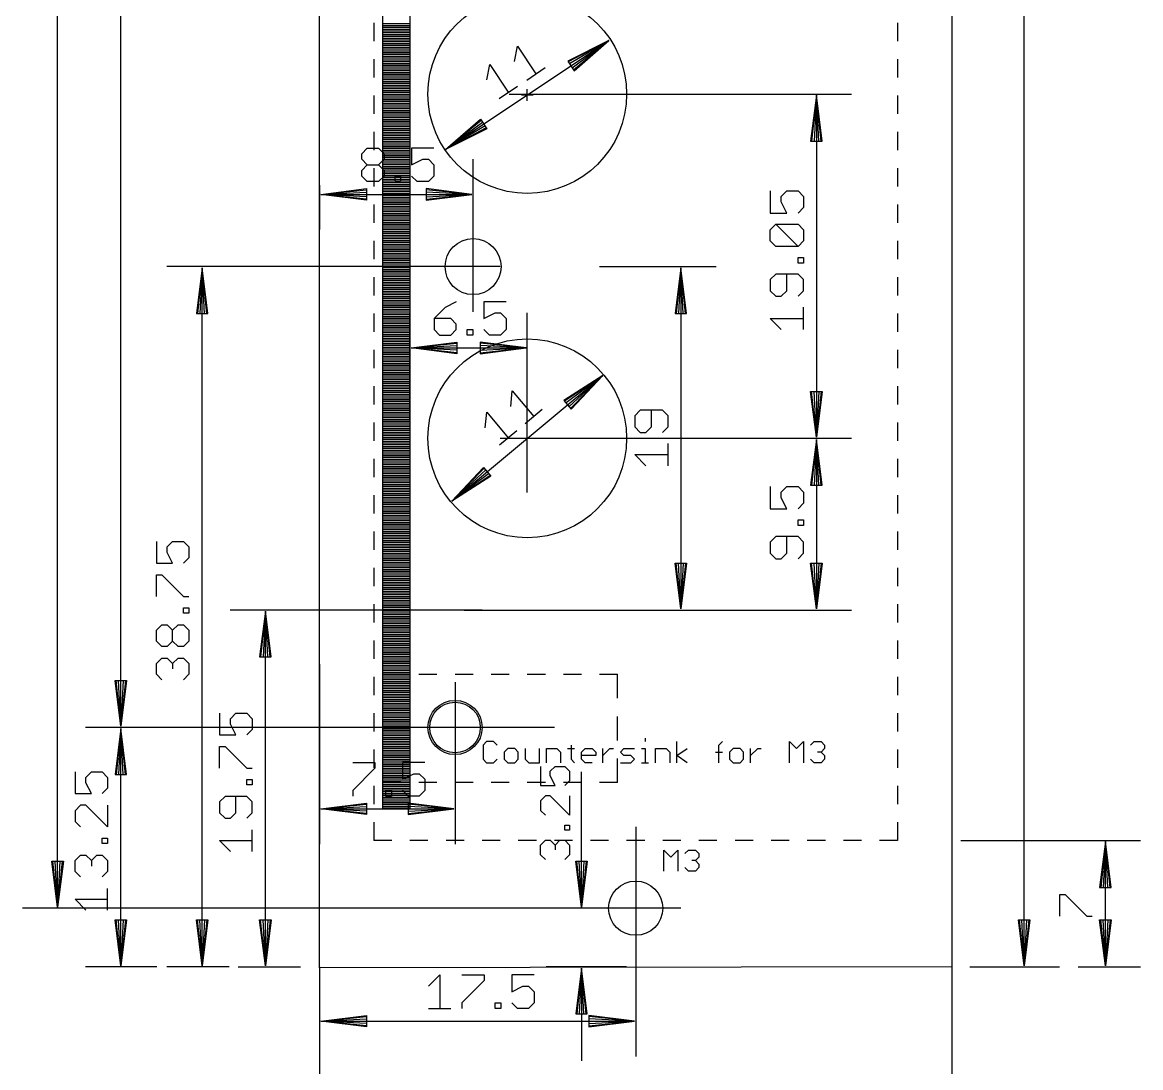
# Model space of a CAD drawing. Extents: x -17 to 135, y -36 to 126.
# Drawn here: x 52.5 to 114.5, y -5.6 to 52.3 of the extents above; entities that cross this region are included whole.
import ezdxf

# ---------------------------------------------------------------- set-up
doc = ezdxf.new("R2010")
doc.units = 0
doc.header["$MEASUREMENT"] = 0
for name, color, linetype, true_color in [('115', 82, 'CONTINUOUS', 0x33cc00), ('117', 2, 'CONTINUOUS', 0xffff00), ('119', 1, 'CONTINUOUS', 0xff0000), ('20', 7, 'CONTINUOUS', 0xffffff), ('47', 140, 'CONTINUOUS', 0x00bfff)]:
    doc.layers.add(name, color=color, linetype=linetype, true_color=true_color)

msp = doc.modelspace()

# ---------------------------------------------------------------- linework, layer by layer
at = {"layer": '115'}
for p, q in [((72.5, 8.75), (72.5, 103.75)), ((74, 103.75), (74, 8.75)), ((72.5, 52.2), (74, 52.2)), ((72.5, 52.1), (74, 52.1)), ((72.5, 52), (74, 52)), ((72.5, 51.9), (74, 51.9)), ((72.5, 51.8), (74, 51.8)), ((72.5, 51.7), (74, 51.7)), ((72.5, 51.6), (74, 51.6)), ((72.5, 51.5), (74, 51.5)), ((72.5, 51.4), (74, 51.4)), ((72.5, 51.3), (74, 51.3)), ((72.5, 51.2), (74, 51.2)), ((72.5, 51.1), (74, 51.1)), ((72.5, 51), (74, 51)), ((72.5, 50.9), (74, 50.9)), ((72.5, 50.8), (74, 50.8)), ((72.5, 50.7), (74, 50.7)), ((72.5, 50.6), (74, 50.6)), ((72.5, 50.5), (74, 50.5)), ((72.5, 50.4), (74, 50.4)), ((72.5, 50.3), (74, 50.3)), ((72.5, 50.2), (74, 50.2)), ((72.5, 50.1), (74, 50.1)), ((72.5, 50), (74, 50)), ((72.5, 49.9), (74, 49.9)), ((72.5, 49.8), (74, 49.8)), ((72.5, 49.7), (74, 49.7)), ((72.5, 49.6), (74, 49.6)), ((72.5, 49.5), (74, 49.5)), ((72.5, 49.4), (74, 49.4)), ((72.5, 49.3), (74, 49.3)), ((72.5, 49.2), (74, 49.2)), ((72.5, 49.1), (74, 49.1)), ((72.5, 49), (74, 49)), ((72.5, 48.9), (74, 48.9)), ((72.5, 48.8), (74, 48.8)), ((72.5, 48.7), (74, 48.7)), ((72.5, 48.6), (74, 48.6)), ((72.5, 48.5), (74, 48.5)), ((72.5, 48.4), (74, 48.4)), ((72.5, 48.3), (74, 48.3)), ((72.5, 48.2), (74, 48.2)), ((72.5, 48.1), (74, 48.1)), ((72.5, 48), (74, 48)), ((72.5, 47.9), (74, 47.9)), ((72.5, 47.8), (74, 47.8)), ((72.5, 47.7), (74, 47.7)), ((72.5, 47.6), (74, 47.6)), ((72.5, 47.5), (74, 47.5)), ((72.5, 47.4), (74, 47.4)), ((72.5, 47.3), (74, 47.3)), ((72.5, 47.2), (74, 47.2)), ((72.5, 47.1), (74, 47.1)), ((72.5, 47), (74, 47)), ((72.5, 46.9), (74, 46.9)), ((72.5, 46.8), (74, 46.8)), ((72.5, 46.7), (74, 46.7)), ((72.5, 46.6), (74, 46.6)), ((72.5, 46.5), (74, 46.5)), ((72.5, 46.4), (74, 46.4)), ((72.5, 46.3), (74, 46.3)), ((72.5, 46.2), (74, 46.2)), ((72.5, 46.1), (74, 46.1)), ((72.5, 46), (74, 46)), ((72.5, 45.9), (74, 45.9)), ((72.5, 45.8), (74, 45.8)), ((72.5, 45.7), (74, 45.7)), ((72.5, 45.6), (74, 45.6)), ((72.5, 45.5), (74, 45.5)), ((72.5, 45.4), (74, 45.4)), ((72.5, 45.3), (74, 45.3)), ((72.5, 45.2), (74, 45.2)), ((72.5, 45.1), (74, 45.1)), ((72.5, 45), (74, 45)), ((72.5, 44.9), (74, 44.9)), ((72.5, 44.8), (74, 44.8)), ((72.5, 44.7), (74, 44.7)), ((72.5, 44.6), (74, 44.6)), ((72.5, 44.5), (74, 44.5)), ((72.5, 44.4), (74, 44.4)), ((72.5, 44.3), (74, 44.3)), ((72.5, 44.2), (74, 44.2)), ((72.5, 44.1), (74, 44.1)), ((72.5, 44), (74, 44)), ((72.5, 43.9), (74, 43.9)), ((72.5, 43.8), (74, 43.8)), ((72.5, 43.7), (74, 43.7)), ((72.5, 43.6), (74, 43.6)), ((72.5, 43.5), (74, 43.5)), ((72.5, 43.4), (74, 43.4)), ((72.5, 43.3), (74, 43.3)), ((72.5, 43.2), (74, 43.2)), ((72.5, 43.1), (74, 43.1)), ((72.5, 43), (74, 43)), ((72.5, 42.9), (74, 42.9)), ((72.5, 42.8), (74, 42.8)), ((72.5, 42.7), (74, 42.7)), ((72.5, 42.6), (74, 42.6)), ((72.5, 42.5), (74, 42.5)), ((72.5, 42.4), (74, 42.4)), ((72.5, 42.3), (74, 42.3)), ((72.5, 42.2), (74, 42.2)), ((72.5, 42.1), (74, 42.1)), ((72.5, 42), (74, 42)), ((72.5, 41.9), (74, 41.9)), ((72.5, 41.8), (74, 41.8)), ((72.5, 41.7), (74, 41.7)), ((72.5, 41.6), (74, 41.6)), ((72.5, 41.5), (74, 41.5)), ((72.5, 41.4), (74, 41.4)), ((72.5, 41.3), (74, 41.3)), ((72.5, 41.2), (74, 41.2)), ((72.5, 41.1), (74, 41.1)), ((72.5, 41), (74, 41)), ((72.5, 40.9), (74, 40.9)), ((72.5, 40.8), (74, 40.8)), ((72.5, 40.7), (74, 40.7)), ((72.5, 40.6), (74, 40.6)), ((72.5, 40.5), (74, 40.5)), ((72.5, 40.4), (74, 40.4)), ((72.5, 40.3), (74, 40.3)), ((72.5, 40.2), (74, 40.2)), ((72.5, 40.1), (74, 40.1)), ((72.5, 40), (74, 40)), ((72.5, 39.9), (74, 39.9)), ((72.5, 39.8), (74, 39.8)), ((72.5, 39.7), (74, 39.7)), ((72.5, 39.6), (74, 39.6)), ((72.5, 39.5), (74, 39.5)), ((72.5, 39.4), (74, 39.4)), ((72.5, 39.3), (74, 39.3)), ((72.5, 39.2), (74, 39.2)), ((72.5, 39.1), (74, 39.1)), ((72.5, 39), (74, 39)), ((72.5, 38.9), (74, 38.9)), ((72.5, 38.8), (74, 38.8)), ((72.5, 38.7), (74, 38.7)), ((72.5, 38.6), (74, 38.6)), ((72.5, 38.5), (74, 38.5)), ((72.5, 38.4), (74, 38.4)), ((72.5, 38.3), (74, 38.3)), ((72.5, 38.2), (74, 38.2)), ((72.5, 38.1), (74, 38.1)), ((72.5, 38), (74, 38)), ((72.5, 37.9), (74, 37.9)), ((72.5, 37.8), (74, 37.8)), ((72.5, 37.7), (74, 37.7)), ((72.5, 37.6), (74, 37.6)), ((72.5, 37.5), (74, 37.5)), ((72.5, 37.4), (74, 37.4)), ((72.5, 37.3), (74, 37.3)), ((72.5, 37.2), (74, 37.2)), ((72.5, 37.1), (74, 37.1)), ((72.5, 37), (74, 37)), ((72.5, 36.9), (74, 36.9)), ((72.5, 36.8), (74, 36.8)), ((72.5, 36.7), (74, 36.7)), ((72.5, 36.6), (74, 36.6)), ((72.5, 36.5), (74, 36.5)), ((72.5, 36.4), (74, 36.4)), ((72.5, 36.3), (74, 36.3)), ((72.5, 36.2), (74, 36.2)), ((72.5, 36.1), (74, 36.1)), ((72.5, 36), (74, 36)), ((72.5, 35.9), (74, 35.9)), ((72.5, 35.8), (74, 35.8)), ((72.5, 35.7), (74, 35.7)), ((72.5, 35.6), (74, 35.6)), ((72.5, 35.5), (74, 35.5)), ((72.5, 35.4), (74, 35.4)), ((72.5, 35.3), (74, 35.3)), ((72.5, 35.2), (74, 35.2)), ((72.5, 35.1), (74, 35.1)), ((72.5, 35), (74, 35)), ((72.5, 34.9), (74, 34.9)), ((72.5, 34.8), (74, 34.8)), ((72.5, 34.7), (74, 34.7)), ((72.5, 34.6), (74, 34.6)), ((72.5, 34.5), (74, 34.5)), ((72.5, 34.4), (74, 34.4)), ((72.5, 34.3), (74, 34.3)), ((72.5, 34.2), (74, 34.2)), ((72.5, 34.1), (74, 34.1)), ((72.5, 34), (74, 34)), ((72.5, 33.9), (74, 33.9)), ((72.5, 33.8), (74, 33.8)), ((72.5, 33.7), (74, 33.7)), ((72.5, 33.6), (74, 33.6)), ((72.5, 33.5), (74, 33.5)), ((72.5, 33.4), (74, 33.4)), ((72.5, 33.3), (74, 33.3)), ((72.5, 33.2), (74, 33.2)), ((72.5, 33.1), (74, 33.1)), ((72.5, 33), (74, 33)), ((72.5, 32.9), (74, 32.9)), ((72.5, 32.8), (74, 32.8)), ((72.5, 32.7), (74, 32.7)), ((72.5, 32.6), (74, 32.6)), ((72.5, 32.5), (74, 32.5)), ((72.5, 32.4), (74, 32.4)), ((72.5, 32.3), (74, 32.3)), ((72.5, 32.2), (74, 32.2)), ((72.5, 32.1), (74, 32.1)), ((72.5, 32), (74, 32)), ((72.5, 31.9), (74, 31.9)), ((72.5, 31.8), (74, 31.8)), ((72.5, 31.7), (74, 31.7)), ((72.5, 31.6), (74, 31.6)), ((72.5, 31.5), (74, 31.5)), ((72.5, 31.4), (74, 31.4)), ((72.5, 31.3), (74, 31.3)), ((72.5, 31.2), (74, 31.2)), ((72.5, 31.1), (74, 31.1)), ((72.5, 31), (74, 31)), ((72.5, 30.9), (74, 30.9)), ((72.5, 30.8), (74, 30.8)), ((72.5, 30.7), (74, 30.7)), ((72.5, 30.6), (74, 30.6)), ((72.5, 30.5), (74, 30.5)), ((72.5, 30.4), (74, 30.4)), ((72.5, 30.3), (74, 30.3)), ((72.5, 30.2), (74, 30.2)), ((72.5, 30.1), (74, 30.1)), ((72.5, 30), (74, 30)), ((72.5, 29.9), (74, 29.9)), ((72.5, 29.8), (74, 29.8)), ((72.5, 29.7), (74, 29.7)), ((72.5, 29.6), (74, 29.6)), ((72.5, 29.5), (74, 29.5)), ((72.5, 29.4), (74, 29.4)), ((72.5, 29.3), (74, 29.3)), ((72.5, 29.2), (74, 29.2)), ((72.5, 29.1), (74, 29.1)), ((72.5, 29), (74, 29)), ((72.5, 28.9), (74, 28.9)), ((72.5, 28.8), (74, 28.8)), ((72.5, 28.7), (74, 28.7)), ((72.5, 28.6), (74, 28.6)), ((72.5, 28.5), (74, 28.5)), ((72.5, 28.4), (74, 28.4)), ((72.5, 28.3), (74, 28.3)), ((72.5, 28.2), (74, 28.2)), ((72.5, 28.1), (74, 28.1)), ((72.5, 28), (74, 28)), ((72.5, 27.9), (74, 27.9)), ((72.5, 27.8), (74, 27.8)), ((72.5, 27.7), (74, 27.7)), ((72.5, 27.6), (74, 27.6)), ((72.5, 27.5), (74, 27.5)), ((72.5, 27.4), (74, 27.4)), ((72.5, 27.3), (74, 27.3)), ((72.5, 27.2), (74, 27.2)), ((72.5, 27.1), (74, 27.1)), ((72.5, 27), (74, 27)), ((72.5, 26.9), (74, 26.9)), ((72.5, 26.8), (74, 26.8)), ((72.5, 26.7), (74, 26.7)), ((72.5, 26.6), (74, 26.6)), ((72.5, 26.5), (74, 26.5)), ((72.5, 26.4), (74, 26.4)), ((72.5, 26.3), (74, 26.3)), ((72.5, 26.2), (74, 26.2)), ((72.5, 26.1), (74, 26.1)), ((72.5, 26), (74, 26)), ((72.5, 25.9), (74, 25.9)), ((72.5, 25.8), (74, 25.8)), ((72.5, 25.7), (74, 25.7)), ((72.5, 25.6), (74, 25.6)), ((72.5, 25.5), (74, 25.5)), ((72.5, 25.4), (74, 25.4)), ((72.5, 25.3), (74, 25.3)), ((72.5, 25.2), (74, 25.2)), ((72.5, 25.1), (74, 25.1)), ((72.5, 25), (74, 25)), ((72.5, 24.9), (74, 24.9)), ((72.5, 24.8), (74, 24.8)), ((72.5, 24.7), (74, 24.7)), ((72.5, 24.6), (74, 24.6)), ((72.5, 24.5), (74, 24.5)), ((72.5, 24.4), (74, 24.4)), ((72.5, 24.3), (74, 24.3)), ((72.5, 24.2), (74, 24.2)), ((72.5, 24.1), (74, 24.1)), ((72.5, 24), (74, 24)), ((72.5, 23.9), (74, 23.9)), ((72.5, 23.8), (74, 23.8)), ((72.5, 23.7), (74, 23.7)), ((72.5, 23.6), (74, 23.6)), ((72.5, 23.5), (74, 23.5)), ((72.5, 23.4), (74, 23.4)), ((72.5, 23.3), (74, 23.3)), ((72.5, 23.2), (74, 23.2)), ((72.5, 23.1), (74, 23.1)), ((72.5, 23), (74, 23)), ((72.5, 22.9), (74, 22.9)), ((72.5, 22.8), (74, 22.8)), ((72.5, 22.7), (74, 22.7)), ((72.5, 22.6), (74, 22.6)), ((72.5, 22.5), (74, 22.5)), ((72.5, 22.4), (74, 22.4)), ((72.5, 22.3), (74, 22.3)), ((72.5, 22.2), (74, 22.2)), ((72.5, 22.1), (74, 22.1)), ((72.5, 22), (74, 22)), ((72.5, 21.9), (74, 21.9)), ((72.5, 21.8), (74, 21.8)), ((72.5, 21.7), (74, 21.7)), ((72.5, 21.6), (74, 21.6)), ((72.5, 21.5), (74, 21.5)), ((72.5, 21.4), (74, 21.4)), ((72.5, 21.3), (74, 21.3)), ((72.5, 21.2), (74, 21.2)), ((72.5, 21.1), (74, 21.1)), ((72.5, 21), (74, 21)), ((72.5, 20.9), (74, 20.9)), ((72.5, 20.8), (74, 20.8)), ((72.5, 20.7), (74, 20.7)), ((72.5, 20.6), (74, 20.6)), ((72.5, 20.5), (74, 20.5)), ((72.5, 20.4), (74, 20.4)), ((72.5, 20.3), (74, 20.3)), ((72.5, 20.2), (74, 20.2)), ((72.5, 20.1), (74, 20.1)), ((72.5, 20), (74, 20)), ((72.5, 19.9), (74, 19.9)), ((72.5, 19.8), (74, 19.8)), ((72.5, 19.7), (74, 19.7)), ((72.5, 19.6), (74, 19.6)), ((72.5, 19.5), (74, 19.5)), ((72.5, 19.4), (74, 19.4)), ((72.5, 19.3), (74, 19.3)), ((72.5, 19.2), (74, 19.2)), ((72.5, 19.1), (74, 19.1)), ((72.5, 19), (74, 19)), ((72.5, 18.9), (74, 18.9)), ((72.5, 18.8), (74, 18.8)), ((72.5, 18.7), (74, 18.7)), ((72.5, 18.6), (74, 18.6)), ((72.5, 18.5), (74, 18.5)), ((72.5, 18.4), (74, 18.4)), ((72.5, 18.3), (74, 18.3)), ((72.5, 18.2), (74, 18.2)), ((72.5, 18.1), (74, 18.1)), ((72.5, 18), (74, 18)), ((72.5, 17.9), (74, 17.9)), ((72.5, 17.8), (74, 17.8)), ((72.5, 17.7), (74, 17.7)), ((72.5, 17.6), (74, 17.6)), ((72.5, 17.5), (74, 17.5)), ((72.5, 17.4), (74, 17.4)), ((72.5, 17.3), (74, 17.3)), ((72.5, 17.2), (74, 17.2)), ((72.5, 17.1), (74, 17.1)), ((72.5, 17), (74, 17)), ((72.5, 16.9), (74, 16.9)), ((72.5, 16.8), (74, 16.8)), ((72.5, 16.7), (74, 16.7)), ((72.5, 16.6), (74, 16.6)), ((72.5, 16.5), (74, 16.5)), ((72.5, 16.4), (74, 16.4)), ((72.5, 16.3), (74, 16.3)), ((72.5, 16.2), (74, 16.2)), ((72.5, 16.1), (74, 16.1)), ((72.5, 16), (74, 16)), ((72.5, 15.9), (74, 15.9)), ((72.5, 15.8), (74, 15.8)), ((72.5, 15.7), (74, 15.7)), ((72.5, 15.6), (74, 15.6)), ((72.5, 15.5), (74, 15.5)), ((72.5, 15.4), (74, 15.4)), ((72.5, 15.3), (74, 15.3)), ((72.5, 15.2), (74, 15.2)), ((72.5, 15.1), (74, 15.1)), ((72.5, 15), (74, 15)), ((72.5, 14.9), (74, 14.9)), ((72.5, 14.8), (74, 14.8)), ((72.5, 14.7), (74, 14.7)), ((72.5, 14.6), (74, 14.6)), ((72.5, 14.5), (74, 14.5)), ((72.5, 14.4), (74, 14.4)), ((72.5, 14.3), (74, 14.3)), ((72.5, 14.2), (74, 14.2)), ((72.5, 14.1), (74, 14.1)), ((72.5, 14), (74, 14)), ((72.5, 13.9), (74, 13.9)), ((72.5, 13.8), (74, 13.8)), ((72.5, 13.7), (74, 13.7)), ((72.5, 13.6), (74, 13.6)), ((72.5, 13.5), (74, 13.5)), ((72.5, 13.4), (74, 13.4)), ((72.5, 13.3), (74, 13.3)), ((72.5, 13.2), (74, 13.2)), ((72.5, 13.1), (74, 13.1)), ((72.5, 13), (74, 13)), ((72.5, 12.9), (74, 12.9)), ((72.5, 12.8), (74, 12.8)), ((72.5, 12.7), (74, 12.7)), ((72.5, 12.6), (74, 12.6)), ((72.5, 12.5), (74, 12.5)), ((72.5, 12.4), (74, 12.4)), ((72.5, 12.3), (74, 12.3)), ((72.5, 12.2), (74, 12.2)), ((72.5, 12.1), (74, 12.1)), ((72.5, 12), (74, 12)), ((72.5, 11.9), (74, 11.9)), ((72.5, 11.8), (74, 11.8)), ((72.5, 11.7), (74, 11.7)), ((72.5, 11.6), (74, 11.6)), ((72.5, 11.5), (74, 11.5)), ((72.5, 11.4), (74, 11.4)), ((72.5, 11.3), (74, 11.3)), ((72.5, 11.2), (74, 11.2)), ((72.5, 11.1), (74, 11.1)), ((72.5, 11), (74, 11)), ((72.5, 10.9), (74, 10.9)), ((72.5, 10.8), (74, 10.8)), ((72.5, 10.7), (74, 10.7)), ((72.5, 10.6), (74, 10.6)), ((72.5, 10.5), (74, 10.5)), ((72.5, 10.4), (74, 10.4)), ((72.5, 10.3), (74, 10.3)), ((72.5, 10.2), (74, 10.2)), ((72.5, 10.1), (74, 10.1)), ((72.5, 10), (74, 10)), ((72.5, 9.9), (74, 9.9)), ((72.5, 9.8), (74, 9.8)), ((72.5, 9.7), (74, 9.7)), ((72.5, 9.6), (74, 9.6)), ((72.5, 9.5), (74, 9.5)), ((72.5, 9.4), (74, 9.4)), ((72.5, 9.3), (74, 9.3)), ((72.5, 9.2), (74, 9.2)), ((72.5, 9.1), (74, 9.1)), ((72.5, 9), (74, 9)), ((72.5, 8.9), (74, 8.9)), ((72.5, 8.8), (74, 8.8)), ((74, 8.75), (72.5, 8.75))]:
    msp.add_line(p, q, dxfattribs=at)
at = {"layer": '117'}
for p, q in [((72, 52.2347), (72, 51.2245)), ((101, 52.2347), (101, 51.2245)), ((72, 50.2245), (72, 49.2143)), ((101, 50.2245), (101, 49.2143)), ((72, 48.2143), (72, 47.2041)), ((101, 48.2143), (101, 47.2041)), ((72, 46.2041), (72, 45.1939)), ((101, 46.2041), (101, 45.1939)), ((72, 44.1939), (72, 43.1837)), ((101, 44.1939), (101, 43.1837)), ((72, 42.1837), (72, 41.1735)), ((101, 42.1837), (101, 41.1735)), ((72, 40.1735), (72, 39.1633)), ((101, 40.1735), (101, 39.1633)), ((72, 38.1633), (72, 37.1531)), ((101, 38.1633), (101, 37.1531)), ((72, 36.1531), (72, 35.1429)), ((101, 36.1531), (101, 35.1429)), ((72, 34.1429), (72, 33.1327)), ((101, 34.1429), (101, 33.1327)), ((72, 32.1327), (72, 31.1225)), ((101, 32.1327), (101, 31.1225)), ((72, 30.1225), (72, 29.1122)), ((101, 30.1225), (101, 29.1122)), ((72, 28.1122), (72, 27.102)), ((101, 28.1122), (101, 27.102)), ((72, 26.102), (72, 25.0918)), ((101, 26.102), (101, 25.0918)), ((72, 24.0918), (72, 23.0816)), ((101, 24.0918), (101, 23.0816)), ((72, 22.0816), (72, 21.0714)), ((101, 22.0816), (101, 21.0714)), ((72, 20.0714), (72, 19.0612)), ((101, 20.0714), (101, 19.0612)), ((72, 18.0612), (72, 17.051)), ((101, 18.0612), (101, 17.051)), ((72, 16.051), (72, 15.0408)), ((101, 16.051), (101, 15.0408)), ((72, 14.0408), (72, 13.0306)), ((101, 14.0408), (101, 13.0306)), ((72, 12.0306), (72, 11.0204)), ((101, 12.0306), (101, 11.0204)), ((72, 10.0204), (72, 9.0102)), ((101, 10.0204), (101, 9.0102)), ((72, 8.0102), (72, 7)), ((101, 8.0102), (101, 7)), ((73, 7), (72, 7)), ((75, 7), (74, 7)), ((77, 7), (76, 7)), ((79, 7), (78, 7)), ((81, 7), (80, 7)), ((83, 7), (82, 7)), ((85, 7), (84, 7)), ((87, 7), (86, 7)), ((89, 7), (88, 7)), ((91, 7), (90, 7)), ((93, 7), (92, 7)), ((95, 7), (94, 7)), ((97, 7), (96, 7)), ((99, 7), (98, 7)), ((101, 7), (100, 7)), ((104.5, 7), (114.45, 7)), ((112.5, 6.935), (112.1808, 4.4)), ((112.5, 6.935), (112.24, 4.4)), ((112.5, 6.935), (112.37, 4.4)), ((112.5, 0.065), (112.5, 6.935)), ((112.8192, 4.4), (112.5, 6.935)), ((112.63, 4.4), (112.5, 6.935)), ((112.76, 4.4), (112.5, 6.935)), ((112.1808, 4.4), (112.8192, 4.4)), ((109.9701, 2.8027), (109.9701, 4.0016)), ((109.9701, 4.0016), (110.2698, 4.0016)), ((110.2698, 4.0016), (111.4687, 2.8027)), ((111.4687, 2.8027), (111.7684, 2.8027)), ((112.5, 0.065), (112.1808, 2.6)), ((112.1808, 2.6), (112.8192, 2.6)), ((112.5, 0.065), (112.24, 2.6)), ((112.5, 0.065), (112.37, 2.6)), ((112.8192, 2.6), (112.5, 0.065)), ((112.63, 2.6), (112.5, 0.065)), ((112.76, 2.6), (112.5, 0.065)), ((111, 0), (114.45, 0))]:
    msp.add_line(p, q, dxfattribs=at)
at = {"layer": '119'}
for p, q in [((72.5, 16.2), (73.5, 16.2)), ((72.5, 14.8667), (72.5, 16.2)), ((74.5, 16.2), (75.5, 16.2)), ((76.5, 16.2), (77.5, 16.2)), ((78.5, 16.2), (79.5, 16.2)), ((80.5, 16.2), (81.5, 16.2)), ((82.5, 16.2), (83.5, 16.2)), ((84.5, 16.2), (85.5, 16.2)), ((85.5, 14.8667), (85.5, 16.2)), ((72.5, 12.5333), (72.5, 13.8667)), ((85.5, 12.5333), (85.5, 13.8667)), ((72.5, 10.2), (72.5, 11.5333)), ((85.5, 10.2), (85.5, 11.5333)), ((73.5, 10.2), (72.5, 10.2)), ((75.5, 10.2), (74.5, 10.2)), ((77.5, 10.2), (76.5, 10.2)), ((79.5, 10.2), (78.5, 10.2)), ((81.5, 10.2), (80.5, 10.2)), ((83.5, 10.2), (82.5, 10.2)), ((85.5, 10.2), (84.5, 10.2))]:
    msp.add_line(p, q, dxfattribs=at)
msp.add_circle((76.5, 13.25), 1.4, dxfattribs=at)
at = {"layer": '20'}
for p, q in [((69, -0.05), (69, 111.5)), ((104, 111.5), (104, 0)), ((104, 0), (69, -0.05))]:
    msp.add_line(p, q, dxfattribs=at)
for centre, radius in [((80.5, 48.3), 5.5), ((77.5, 38.75), 1.55), ((80.5, 29.25), 5.5), ((76.5, 13.25), 1.5), ((86.5, 3.25), 1.5)]:
    msp.add_circle(centre, radius, dxfattribs=at)
at = {"layer": '47'}
for p, q in [((108, 0.065), (108, 111.435)), ((54.5, 3.315), (54.5, 108.185)), ((58, 13.315), (58, 97.185)), ((75.9778, 45.2352), (85.0222, 51.2648)), ((79.7832, 50.1029), (79.954, 50.9577)), ((79.954, 50.9577), (80.98, 49.4193)), ((85.0222, 51.2648), (82.7359, 50.1243)), ((85.0222, 51.2648), (82.7687, 50.075)), ((85.0222, 51.2648), (82.8408, 49.9668)), ((82.9851, 49.7505), (85.0222, 51.2648)), ((83.0572, 49.6423), (85.0222, 51.2648)), ((83.09, 49.593), (85.0222, 51.2648)), ((85.0763, 51.3009), (85.0763, 51.3009)), ((78.2511, 49.0811), (78.4219, 49.9359)), ((78.4219, 49.9359), (79.4479, 48.3975)), ((80.4672, 49.0773), (81.4928, 49.7613)), ((82.7359, 50.1243), (83.09, 49.593)), ((78.9351, 48.0555), (79.9607, 48.7395)), ((79.5, 48.3), (98.45, 48.3)), ((80.5, 47.9308), (80.5, 48.5692)), ((80.1808, 48.25), (80.8192, 48.25)), ((96.5, 48.235), (96.1808, 45.7)), ((96.5, 48.235), (96.24, 45.7)), ((96.5, 48.235), (96.37, 45.7)), ((96.5, 48.235), (96.5, 29.315)), ((96.8192, 45.7), (96.5, 48.235)), ((96.63, 45.7), (96.5, 48.235)), ((96.76, 45.7), (96.5, 48.235)), ((75.9778, 45.2352), (77.91, 46.907)), ((75.9778, 45.2352), (77.9428, 46.8577)), ((75.9778, 45.2352), (78.0149, 46.7495)), ((78.1592, 46.5332), (75.9778, 45.2352)), ((77.91, 46.907), (78.2641, 46.3757)), ((78.2313, 46.425), (75.9778, 45.2352)), ((78.2641, 46.3757), (75.9778, 45.2352)), ((71.3357, 44.9972), (71.6439, 45.3054)), ((71.6439, 45.3054), (72.2603, 45.3054)), ((72.2603, 45.3054), (72.5685, 44.9972)), ((75.3309, 45.3054), (74.0981, 45.3054)), ((74.0981, 45.3054), (74.0981, 44.3808)), ((75.9237, 45.1992), (75.9237, 45.1992)), ((96.1808, 45.7), (96.8192, 45.7)), ((71.3357, 44.689), (71.3357, 44.9972)), ((71.6439, 44.3808), (71.3357, 44.689)), ((72.5685, 44.689), (72.2603, 44.3808)), ((72.5685, 44.9972), (72.5685, 44.689)), ((74.0981, 44.3808), (74.7145, 44.689)), ((74.7145, 44.689), (75.0227, 44.689)), ((75.0227, 44.689), (75.3309, 44.3808)), ((77.5, 36.25), (77.5, 44.7)), ((71.3357, 44.0726), (71.6439, 44.3808)), ((71.3357, 43.7644), (71.3357, 44.0726)), ((71.6439, 44.3808), (72.2603, 44.3808)), ((72.2603, 44.3808), (72.5685, 44.0726)), ((72.5685, 44.0726), (72.5685, 43.7644)), ((75.3309, 44.3808), (75.3309, 43.7644)), ((71.6439, 43.4562), (71.3357, 43.7644)), ((72.2603, 43.4562), (71.6439, 43.4562)), ((72.5685, 43.7644), (72.2603, 43.4562)), ((73.1773, 43.4562), (73.1773, 43.7644)), ((73.1773, 43.7644), (73.4855, 43.7644)), ((73.4855, 43.4562), (73.1773, 43.4562)), ((73.4855, 43.7644), (73.4855, 43.4562)), ((74.4063, 43.4562), (74.0981, 43.7644)), ((75.0227, 43.4562), (74.4063, 43.4562)), ((75.3309, 43.7644), (75.0227, 43.4562)), ((69, 43.25), (69, 40.8)), ((69.065, 42.75), (71.6, 43.0692)), ((69.065, 42.75), (71.6, 43.01)), ((69.065, 42.75), (71.6, 42.88)), ((69.065, 42.75), (77.435, 42.75)), ((71.6, 42.4308), (69.065, 42.75)), ((71.6, 42.62), (69.065, 42.75)), ((71.6, 42.49), (69.065, 42.75)), ((71.6, 43.0692), (71.6, 42.4308)), ((77.435, 42.75), (74.9, 43.0692)), ((74.9, 43.0692), (74.9, 42.4308)), ((77.435, 42.75), (74.9, 43.01)), ((77.435, 42.75), (74.9, 42.88)), ((74.9, 42.4308), (77.435, 42.75)), ((74.9, 42.62), (77.435, 42.75)), ((74.9, 42.49), (77.435, 42.75)), ((93.9446, 42.9457), (93.9446, 41.713)), ((94.561, 42.6376), (94.8692, 42.9457)), ((94.8692, 42.9457), (95.4856, 42.9457)), ((95.4856, 42.9457), (95.7938, 42.6376)), ((94.561, 42.3294), (94.561, 42.6376)), ((94.8692, 41.713), (94.561, 42.3294)), ((95.7938, 42.6376), (95.7938, 42.0212)), ((93.9446, 41.713), (94.8692, 41.713)), ((95.7938, 42.0212), (95.4856, 41.713)), ((93.9446, 40.796), (94.2528, 41.1042)), ((94.2528, 41.1042), (95.4856, 41.1042)), ((95.4856, 39.8714), (94.2528, 41.1042)), ((95.4856, 41.1042), (95.7938, 40.796)), ((93.9446, 40.1796), (93.9446, 40.796)), ((95.7938, 40.796), (95.7938, 40.1796)), ((94.2528, 39.8714), (93.9446, 40.1796)), ((95.4856, 39.8714), (94.2528, 39.8714)), ((95.7938, 40.1796), (95.4856, 39.8714)), ((95.4856, 38.9506), (95.4856, 39.2588)), ((95.4856, 39.2588), (95.7938, 39.2588)), ((95.7938, 39.2588), (95.7938, 38.9506)), ((79, 38.75), (60.55, 38.75)), ((62.5, 38.685), (62.1808, 36.15)), ((62.5, 38.685), (62.24, 36.15)), ((62.5, 38.685), (62.37, 36.15)), ((62.5, 0.065), (62.5, 38.685)), ((62.8192, 36.15), (62.5, 38.685)), ((62.63, 36.15), (62.5, 38.685)), ((62.76, 36.15), (62.5, 38.685)), ((84.5, 38.75), (90.95, 38.75)), ((89, 38.685), (88.6808, 36.15)), ((89, 38.685), (88.74, 36.15)), ((89, 38.685), (88.87, 36.15)), ((89, 38.685), (89, 19.815)), ((89.3192, 36.15), (89, 38.685)), ((89.13, 36.15), (89, 38.685)), ((89.26, 36.15), (89, 38.685)), ((95.7938, 38.9506), (95.4856, 38.9506)), ((94.2528, 38.3418), (93.9446, 38.0336)), ((93.9446, 38.0336), (93.9446, 37.4172)), ((95.4856, 38.3418), (94.2528, 38.3418)), ((94.8692, 37.4172), (94.8692, 38.3418)), ((95.7938, 38.0336), (95.4856, 38.3418)), ((95.7938, 37.4172), (95.7938, 38.0336)), ((93.9446, 37.4172), (94.2528, 37.109)), ((94.561, 37.109), (94.8692, 37.4172)), ((95.4856, 37.109), (95.7938, 37.4172)), ((76.5685, 36.8054), (75.9521, 36.4972)), ((79.3309, 36.8054), (78.0981, 36.8054)), ((78.0981, 36.8054), (78.0981, 35.8808)), ((94.2528, 37.109), (94.561, 37.109)), ((62.1808, 36.15), (62.8192, 36.15)), ((74, 30.25), (74, 36.2)), ((75.9521, 36.4972), (75.3357, 35.8808)), ((78.0981, 35.8808), (78.7145, 36.189)), ((78.7145, 36.189), (79.0227, 36.189)), ((79.0227, 36.189), (79.3309, 35.8808)), ((80.5, 26.25), (80.5, 36.2)), ((88.6808, 36.15), (89.3192, 36.15)), ((95.7938, 35.2675), (95.7938, 36.5002)), ((75.3357, 35.8808), (75.3357, 35.2644)), ((76.2603, 35.8808), (75.3357, 35.8808)), ((76.5685, 35.5726), (76.2603, 35.8808)), ((76.5685, 35.2644), (76.5685, 35.5726)), ((79.3309, 35.8808), (79.3309, 35.2644)), ((94.561, 35.2675), (93.9446, 35.8839)), ((93.9446, 35.8839), (95.7938, 35.8839)), ((75.3357, 35.2644), (75.6439, 34.9562)), ((75.6439, 34.9562), (76.2603, 34.9562)), ((76.2603, 34.9562), (76.5685, 35.2644)), ((77.1773, 34.9562), (77.1773, 35.2644)), ((77.1773, 35.2644), (77.4855, 35.2644)), ((77.4855, 34.9562), (77.1773, 34.9562)), ((77.4855, 35.2644), (77.4855, 34.9562)), ((78.4063, 34.9562), (78.0981, 35.2644)), ((79.0227, 34.9562), (78.4063, 34.9562)), ((79.3309, 35.2644), (79.0227, 34.9562)), ((74.065, 34.25), (76.6, 34.5692)), ((74.065, 34.25), (76.6, 34.51)), ((74.065, 34.25), (76.6, 34.38)), ((74.065, 34.25), (80.435, 34.25)), ((76.6, 33.9308), (74.065, 34.25)), ((76.6, 34.12), (74.065, 34.25)), ((76.6, 33.99), (74.065, 34.25)), ((76.6, 34.5692), (76.6, 33.9308)), ((80.435, 34.25), (77.9, 34.5692)), ((77.9, 34.5692), (77.9, 33.9308)), ((80.435, 34.25), (77.9, 34.51)), ((80.435, 34.25), (77.9, 34.38)), ((77.9, 33.9308), (80.435, 34.25)), ((77.9, 34.12), (80.435, 34.25)), ((77.9, 33.99), (80.435, 34.25)), ((76.3247, 25.7706), (84.6753, 32.7294)), ((84.6753, 32.7294), (82.5235, 31.3518)), ((84.6753, 32.7294), (82.5614, 31.3063)), ((84.6753, 32.7294), (82.6446, 31.2064)), ((82.8111, 31.0067), (84.6753, 32.7294)), ((82.8943, 30.9068), (84.6753, 32.7294)), ((82.9322, 30.8613), (84.6753, 32.7294)), ((84.7252, 32.771), (84.7252, 32.771)), ((79.5905, 31.0158), (79.6695, 31.8839)), ((79.6695, 31.8839), (80.8532, 30.4632)), ((96.5, 29.315), (96.1808, 31.85)), ((96.1808, 31.85), (96.8192, 31.85)), ((96.5, 29.315), (96.24, 31.85)), ((96.5, 29.315), (96.37, 31.85)), ((96.8192, 31.85), (96.5, 29.315)), ((96.63, 31.85), (96.5, 29.315)), ((96.76, 31.85), (96.5, 29.315)), ((82.5235, 31.3518), (82.9322, 30.8613)), ((78.1756, 29.837), (78.2546, 30.7051)), ((78.2546, 30.7051), (79.4383, 29.2844)), ((80.3796, 30.0687), (81.3267, 30.8578)), ((86.7528, 30.8073), (86.4446, 30.4991)), ((86.4446, 30.4991), (86.4446, 29.8827)), ((87.9856, 30.8073), (86.7528, 30.8073)), ((87.3692, 29.8827), (87.3692, 30.8073)), ((88.2938, 30.4991), (87.9856, 30.8073)), ((88.2938, 29.8827), (88.2938, 30.4991)), ((86.4446, 29.8827), (86.7528, 29.5745)), ((87.061, 29.5745), (87.3692, 29.8827)), ((87.9856, 29.5745), (88.2938, 29.8827)), ((78.9648, 28.8899), (79.9119, 29.679)), ((79, 29.25), (98.45, 29.25)), ((80.1808, 29.25), (80.8192, 29.25)), ((80.5, 28.9308), (80.5, 29.5692)), ((86.7528, 29.5745), (87.061, 29.5745)), ((89, 29.25), (98.45, 29.25)), ((96.5, 29.185), (96.1808, 26.65)), ((96.5, 29.185), (96.24, 26.65)), ((96.5, 29.185), (96.37, 26.65)), ((96.5, 29.185), (96.5, 19.815)), ((96.8192, 26.65), (96.5, 29.185)), ((96.63, 26.65), (96.5, 29.185)), ((96.76, 26.65), (96.5, 29.185)), ((88.2938, 27.7329), (88.2938, 28.9657)), ((87.061, 27.7329), (86.4446, 28.3493)), ((86.4446, 28.3493), (88.2938, 28.3493)), ((76.3247, 25.7706), (78.0678, 27.6387)), ((76.3247, 25.7706), (78.1057, 27.5932)), ((76.3247, 25.7706), (78.1889, 27.4933)), ((78.3554, 27.2936), (76.3247, 25.7706)), ((78.0678, 27.6387), (78.4765, 27.1482)), ((78.4386, 27.1937), (76.3247, 25.7706)), ((78.4765, 27.1482), (76.3247, 25.7706)), ((96.1808, 26.65), (96.8192, 26.65)), ((93.9446, 26.5809), (93.9446, 25.3481)), ((94.561, 26.2727), (94.8692, 26.5809)), ((94.561, 25.9645), (94.561, 26.2727)), ((94.8692, 26.5809), (95.4856, 26.5809)), ((95.4856, 26.5809), (95.7938, 26.2727)), ((95.7938, 26.2727), (95.7938, 25.6563)), ((76.2748, 25.729), (76.2748, 25.729)), ((94.8692, 25.3481), (94.561, 25.9645)), ((95.7938, 25.6563), (95.4856, 25.3481)), ((93.9446, 25.3481), (94.8692, 25.3481)), ((95.4856, 24.4273), (95.4856, 24.7355)), ((95.4856, 24.7355), (95.7938, 24.7355)), ((95.7938, 24.4273), (95.4856, 24.4273)), ((95.7938, 24.7355), (95.7938, 24.4273)), ((59.9701, 23.5373), (59.9701, 22.3384)), ((60.5695, 23.2375), (60.8692, 23.5373)), ((60.8692, 23.5373), (61.4687, 23.5373)), ((61.4687, 23.5373), (61.7684, 23.2375)), ((94.2528, 23.8185), (93.9446, 23.5103)), ((95.4856, 23.8185), (94.2528, 23.8185)), ((94.8692, 22.8939), (94.8692, 23.8185)), ((95.7938, 23.5103), (95.4856, 23.8185)), ((60.5695, 22.9378), (60.5695, 23.2375)), ((60.8692, 22.3384), (60.5695, 22.9378)), ((61.7684, 23.2375), (61.7684, 22.6381)), ((93.9446, 23.5103), (93.9446, 22.8939)), ((95.7938, 22.8939), (95.7938, 23.5103)), ((59.9701, 22.3384), (60.8692, 22.3384)), ((61.7684, 22.6381), (61.4687, 22.3384)), ((89, 19.815), (88.6808, 22.35)), ((88.6808, 22.35), (89.3192, 22.35)), ((89, 19.815), (88.74, 22.35)), ((89, 19.815), (88.87, 22.35)), ((89.3192, 22.35), (89, 19.815)), ((89.13, 22.35), (89, 19.815)), ((89.26, 22.35), (89, 19.815)), ((93.9446, 22.8939), (94.2528, 22.5857)), ((94.2528, 22.5857), (94.561, 22.5857)), ((94.561, 22.5857), (94.8692, 22.8939)), ((95.4856, 22.5857), (95.7938, 22.8939)), ((96.5, 19.815), (96.1808, 22.35)), ((96.1808, 22.35), (96.8192, 22.35)), ((96.5, 19.815), (96.24, 22.35)), ((96.5, 19.815), (96.37, 22.35)), ((96.8192, 22.35), (96.5, 19.815)), ((96.63, 22.35), (96.5, 19.815)), ((96.76, 22.35), (96.5, 19.815)), ((59.9701, 20.4968), (59.9701, 21.6957)), ((59.9701, 21.6957), (60.2698, 21.6957)), ((60.2698, 21.6957), (61.4687, 20.4968)), ((61.4687, 20.4968), (61.7684, 20.4968)), ((61.4687, 19.576), (61.4687, 19.8757)), ((61.4687, 19.8757), (61.7684, 19.8757)), ((61.7684, 19.8757), (61.7684, 19.576)), ((61.7684, 19.576), (61.4687, 19.576)), ((78, 19.75), (64.05, 19.75)), ((66, 19.685), (65.6808, 17.15)), ((66, 19.685), (65.74, 17.15)), ((66, 19.685), (65.87, 17.15)), ((66, 0.065), (66, 19.685)), ((66.3192, 17.15), (66, 19.685)), ((66.13, 17.15), (66, 19.685)), ((66.26, 17.15), (66, 19.685)), ((77, 19.75), (90.95, 19.75)), ((89.5, 19.75), (98.45, 19.75)), ((59.9701, 18.6336), (60.2698, 18.9333)), ((59.9701, 18.0342), (59.9701, 18.6336)), ((60.2698, 18.9333), (60.5695, 18.9333)), ((60.5695, 18.9333), (60.8692, 18.6336)), ((60.8692, 18.6336), (61.169, 18.9333)), ((60.8692, 18.0342), (60.8692, 18.6336)), ((61.169, 18.9333), (61.4687, 18.9333)), ((61.4687, 18.9333), (61.7684, 18.6336)), ((61.7684, 18.6336), (61.7684, 18.0342)), ((60.2698, 17.7344), (59.9701, 18.0342)), ((60.8692, 18.0342), (60.5695, 17.7344)), ((61.169, 17.7344), (60.8692, 18.0342)), ((61.7684, 18.0342), (61.4687, 17.7344)), ((60.5695, 17.7344), (60.2698, 17.7344)), ((61.4687, 17.7344), (61.169, 17.7344)), ((59.9701, 16.792), (60.2698, 17.0918)), ((59.9701, 16.1926), (59.9701, 16.792)), ((60.2698, 17.0918), (60.5695, 17.0918)), ((60.5695, 17.0918), (60.8692, 16.792)), ((60.8692, 16.792), (61.169, 17.0918)), ((60.8692, 16.792), (60.8692, 16.4923)), ((61.169, 17.0918), (61.4687, 17.0918)), ((61.4687, 17.0918), (61.7684, 16.792)), ((61.7684, 16.792), (61.7684, 16.1926)), ((65.6808, 17.15), (66.3192, 17.15)), ((69, 16.75), (69, 6.8)), ((60.2698, 15.8929), (59.9701, 16.1926)), ((61.7684, 16.1926), (61.4687, 15.8929)), ((58, 13.315), (57.6808, 15.85)), ((57.6808, 15.85), (58.3192, 15.85)), ((58, 13.315), (57.74, 15.85)), ((58, 13.315), (57.87, 15.85)), ((58.3192, 15.85), (58, 13.315)), ((58.13, 15.85), (58, 13.315)), ((58.26, 15.85), (58, 13.315)), ((76.5, 15.75), (76.5, 6.8)), ((63.4701, 14.0373), (63.4701, 12.8384)), ((64.0695, 13.7375), (64.3692, 14.0373)), ((64.0695, 13.4378), (64.0695, 13.7375)), ((64.3692, 14.0373), (64.9687, 14.0373)), ((64.9687, 14.0373), (65.2684, 13.7375)), ((65.2684, 13.7375), (65.2684, 13.1381)), ((70, 13.25), (56.05, 13.25)), ((82, 13.25), (56.05, 13.25)), ((58, 13.185), (57.6808, 10.65)), ((58, 13.185), (57.74, 10.65)), ((58, 13.185), (57.87, 10.65)), ((58, 0.065), (58, 13.185)), ((58.3192, 10.65), (58, 13.185)), ((58.13, 10.65), (58, 13.185)), ((58.26, 10.65), (58, 13.185)), ((64.3692, 12.8384), (64.0695, 13.4378)), ((65.2684, 13.1381), (64.9687, 12.8384)), ((63.4701, 12.8384), (64.3692, 12.8384)), ((78.2457, 12.4702), (78.0508, 12.2753)), ((78.6355, 12.4702), (78.2457, 12.4702)), ((78.8304, 12.2753), (78.6355, 12.4702)), ((87.0162, 12.6651), (87.0162, 12.4702)), ((88.7703, 11.3008), (88.7703, 12.4702)), ((91.1091, 12.2753), (91.304, 12.4702)), ((95.0071, 11.3008), (95.0071, 12.4702)), ((95.0071, 12.4702), (95.3968, 12.0804)), ((95.3968, 12.0804), (95.7866, 12.4702)), ((95.7866, 12.4702), (95.7866, 11.3008)), ((96.1764, 12.2753), (96.3713, 12.4702)), ((96.3713, 12.4702), (96.7611, 12.4702)), ((96.7611, 12.4702), (96.956, 12.2753)), ((63.4701, 10.9968), (63.4701, 12.1957)), ((63.4701, 12.1957), (63.7698, 12.1957)), ((63.7698, 12.1957), (64.9687, 10.9968)), ((78.0508, 12.2753), (78.0508, 11.4957)), ((79.4151, 12.0804), (79.2202, 11.8855)), ((79.2202, 11.8855), (79.2202, 11.4957)), ((79.8049, 12.0804), (79.4151, 12.0804)), ((79.9998, 11.8855), (79.8049, 12.0804)), ((79.9998, 11.4957), (79.9998, 11.8855)), ((80.3896, 12.0804), (80.3896, 11.4957)), ((81.1692, 11.3008), (81.1692, 12.0804)), ((81.559, 11.3008), (81.559, 12.0804)), ((81.559, 12.0804), (82.1437, 12.0804)), ((82.1437, 12.0804), (82.3386, 11.8855)), ((82.3386, 11.8855), (82.3386, 11.3008)), ((82.7284, 12.0804), (83.1182, 12.0804)), ((82.9233, 12.2753), (82.9233, 11.4957)), ((83.508, 11.8855), (83.7029, 12.0804)), ((83.508, 11.4957), (83.508, 11.8855)), ((83.7029, 12.0804), (84.0927, 12.0804)), ((84.0927, 12.0804), (84.2876, 11.8855)), ((84.2876, 11.8855), (84.2876, 11.6906)), ((84.6774, 11.3008), (84.6774, 12.0804)), ((84.6774, 11.6906), (85.0672, 12.0804)), ((85.0672, 12.0804), (85.2621, 12.0804)), ((85.6519, 11.8855), (85.8468, 12.0804)), ((85.8468, 11.6906), (85.6519, 11.8855)), ((85.8468, 12.0804), (86.4315, 12.0804)), ((86.8213, 12.0804), (87.0162, 12.0804)), ((87.0162, 12.0804), (87.0162, 11.3008)), ((87.6009, 11.3008), (87.6009, 12.0804)), ((87.6009, 12.0804), (88.1856, 12.0804)), ((88.1856, 12.0804), (88.3805, 11.8855)), ((88.3805, 11.8855), (88.3805, 11.3008)), ((88.7703, 11.6906), (89.355, 12.0804)), ((90.9142, 11.8855), (91.304, 11.8855)), ((91.1091, 11.3008), (91.1091, 12.2753)), ((91.8887, 12.0804), (91.6938, 11.8855)), ((91.6938, 11.8855), (91.6938, 11.4957)), ((92.2785, 12.0804), (91.8887, 12.0804)), ((92.4734, 11.8855), (92.2785, 12.0804)), ((92.4734, 11.4957), (92.4734, 11.8855)), ((92.8632, 11.3008), (92.8632, 12.0804)), ((92.8632, 11.6906), (93.253, 12.0804)), ((93.253, 12.0804), (93.4479, 12.0804)), ((96.7611, 11.8855), (96.5662, 11.8855)), ((96.956, 12.0804), (96.7611, 11.8855)), ((96.7611, 11.8855), (96.956, 11.6906)), ((96.956, 12.2753), (96.956, 12.0804)), ((70.8357, 11.3054), (72.0685, 11.3054)), ((72.0685, 11.3054), (72.0685, 10.9972)), ((74.8309, 11.3054), (73.5981, 11.3054)), ((73.5981, 11.3054), (73.5981, 10.3808)), ((78.0508, 11.4957), (78.2457, 11.3008)), ((78.2457, 11.3008), (78.6355, 11.3008)), ((78.6355, 11.3008), (78.8304, 11.4957)), ((79.2202, 11.4957), (79.4151, 11.3008)), ((79.4151, 11.3008), (79.8049, 11.3008)), ((79.8049, 11.3008), (79.9998, 11.4957)), ((80.3896, 11.4957), (80.5845, 11.3008)), ((80.5845, 11.3008), (81.1692, 11.3008)), ((82.9233, 11.4957), (83.1182, 11.3008)), ((84.2876, 11.6906), (83.508, 11.6906)), ((83.7029, 11.3008), (83.508, 11.4957)), ((84.0927, 11.3008), (83.7029, 11.3008)), ((85.6519, 11.3008), (86.2366, 11.3008)), ((86.2366, 11.6906), (85.8468, 11.6906)), ((86.4315, 11.4957), (86.2366, 11.6906)), ((86.2366, 11.3008), (86.4315, 11.4957)), ((86.8213, 11.3008), (87.2111, 11.3008)), ((89.355, 11.3008), (88.7703, 11.6906)), ((91.6938, 11.4957), (91.8887, 11.3008)), ((91.8887, 11.3008), (92.2785, 11.3008)), ((92.2785, 11.3008), (92.4734, 11.4957)), ((96.3713, 11.3008), (96.1764, 11.4957)), ((96.7611, 11.3008), (96.3713, 11.3008)), ((96.956, 11.4957), (96.7611, 11.3008)), ((96.956, 11.6906), (96.956, 11.4957)), ((55.4701, 10.7873), (55.4701, 9.5884)), ((56.0695, 10.4875), (56.3692, 10.7873)), ((56.3692, 10.7873), (56.9687, 10.7873)), ((56.9687, 10.7873), (57.2684, 10.4875)), ((57.6808, 10.65), (58.3192, 10.65)), ((64.9687, 10.9968), (65.2684, 10.9968)), ((72.0685, 10.9972), (70.8357, 9.7644)), ((73.5981, 10.3808), (74.2145, 10.689)), ((74.2145, 10.689), (74.5227, 10.689)), ((74.5227, 10.689), (74.8309, 10.3808)), ((81.235, 11.0995), (81.235, 10.0318)), ((81.7689, 10.8326), (82.0358, 11.0995)), ((81.7689, 10.5656), (81.7689, 10.8326)), ((82.0358, 10.0318), (81.7689, 10.5656)), ((82.0358, 11.0995), (82.5697, 11.0995)), ((82.5697, 11.0995), (82.8366, 10.8326)), ((82.8366, 10.8326), (82.8366, 10.2987)), ((83.5, 3.315), (83.5, 10.8039)), ((56.0695, 10.1878), (56.0695, 10.4875)), ((56.3692, 9.5884), (56.0695, 10.1878)), ((57.2684, 10.4875), (57.2684, 9.8881)), ((64.9687, 10.076), (64.9687, 10.3757)), ((64.9687, 10.3757), (65.2684, 10.3757)), ((65.2684, 10.076), (64.9687, 10.076)), ((65.2684, 10.3757), (65.2684, 10.076)), ((74.8309, 10.3808), (74.8309, 9.7644)), ((81.235, 10.0318), (82.0358, 10.0318)), ((82.8366, 10.2987), (82.5697, 10.0318)), ((55.4701, 9.5884), (56.3692, 9.5884)), ((57.2684, 9.8881), (56.9687, 9.5884)), ((63.7698, 9.4333), (63.4701, 9.1336)), ((64.9687, 9.4333), (63.7698, 9.4333)), ((64.3692, 8.5342), (64.3692, 9.4333)), ((65.2684, 9.1336), (64.9687, 9.4333)), ((70.8357, 9.7644), (70.8357, 9.4562)), ((72.6773, 9.4562), (72.6773, 9.7644)), ((72.6773, 9.7644), (72.9855, 9.7644)), ((72.9855, 9.4562), (72.6773, 9.4562)), ((72.9855, 9.7644), (72.9855, 9.4562)), ((73.9063, 9.4562), (73.5981, 9.7644)), ((74.5227, 9.4562), (73.9063, 9.4562)), ((74.8309, 9.7644), (74.5227, 9.4562)), ((81.502, 9.4623), (81.235, 9.1954)), ((81.7689, 9.4623), (81.502, 9.4623)), ((82.8366, 8.3946), (81.7689, 9.4623)), ((82.8366, 9.4623), (82.8366, 8.3946)), ((55.7698, 8.9457), (55.4701, 8.646)), ((56.0695, 8.9457), (55.7698, 8.9457)), ((57.2684, 7.7468), (56.0695, 8.9457)), ((57.2684, 8.9457), (57.2684, 7.7468)), ((63.4701, 9.1336), (63.4701, 8.5342)), ((65.2684, 8.5342), (65.2684, 9.1336)), ((69.065, 8.75), (71.6, 9.0692)), ((69.065, 8.75), (71.6, 9.01)), ((69.065, 8.75), (71.6, 8.88)), ((69.065, 8.75), (76.435, 8.75)), ((71.6, 8.4308), (69.065, 8.75)), ((71.6, 8.62), (69.065, 8.75)), ((71.6, 8.49), (69.065, 8.75)), ((71.6, 9.0692), (71.6, 8.4308)), ((76.435, 8.75), (73.9, 9.0692)), ((73.9, 9.0692), (73.9, 8.4308)), ((76.435, 8.75), (73.9, 9.01)), ((76.435, 8.75), (73.9, 8.88)), ((73.9, 8.4308), (76.435, 8.75)), ((73.9, 8.62), (76.435, 8.75)), ((73.9, 8.49), (76.435, 8.75)), ((81.235, 9.1954), (81.235, 8.6616)), ((55.4701, 8.646), (55.4701, 8.0465)), ((63.4701, 8.5342), (63.7698, 8.2344)), ((63.7698, 8.2344), (64.0695, 8.2344)), ((64.0695, 8.2344), (64.3692, 8.5342)), ((64.9687, 8.2344), (65.2684, 8.5342)), ((81.235, 8.6616), (81.502, 8.3946)), ((55.4701, 8.0465), (55.7698, 7.7468)), ((65.2684, 6.3929), (65.2684, 7.5918)), ((82.5697, 7.5761), (82.5697, 7.843)), ((82.5697, 7.843), (82.8366, 7.843)), ((82.8366, 7.5761), (82.5697, 7.5761)), ((82.8366, 7.843), (82.8366, 7.5761)), ((86.5, 7.75), (86.5, -4.95)), ((56.9687, 6.826), (56.9687, 7.1257)), ((56.9687, 7.1257), (57.2684, 7.1257)), ((57.2684, 6.826), (56.9687, 6.826)), ((57.2684, 7.1257), (57.2684, 6.826)), ((64.0695, 6.3929), (63.4701, 6.9923)), ((63.4701, 6.9923), (65.2684, 6.9923)), ((81.235, 6.7397), (81.502, 7.0066)), ((81.502, 7.0066), (81.7689, 7.0066)), ((81.7689, 7.0066), (82.0358, 6.7397)), ((82.0358, 6.7397), (82.3027, 7.0066)), ((82.3027, 7.0066), (82.5697, 7.0066)), ((82.5697, 7.0066), (82.8366, 6.7397)), ((81.235, 6.2058), (81.235, 6.7397)), ((81.502, 5.9389), (81.235, 6.2058)), ((82.0358, 6.7397), (82.0358, 6.4728)), ((82.8366, 6.2058), (82.5697, 5.9389)), ((82.8366, 6.7397), (82.8366, 6.2058)), ((88.0508, 5.3008), (88.0508, 6.4702)), ((88.0508, 6.4702), (88.4406, 6.0804)), ((88.4406, 6.0804), (88.8304, 6.4702)), ((88.8304, 6.4702), (88.8304, 5.3008)), ((89.2202, 6.2753), (89.4151, 6.4702)), ((89.4151, 6.4702), (89.8049, 6.4702)), ((89.8049, 6.4702), (89.9998, 6.2753)), ((89.9998, 6.2753), (89.9998, 6.0804)), ((54.5, 3.315), (54.1808, 5.85)), ((54.1808, 5.85), (54.8192, 5.85)), ((54.5, 3.315), (54.24, 5.85)), ((54.5, 3.315), (54.37, 5.85)), ((54.8192, 5.85), (54.5, 3.315)), ((54.63, 5.85), (54.5, 3.315)), ((54.76, 5.85), (54.5, 3.315)), ((55.4701, 5.8836), (55.7698, 6.1833)), ((55.4701, 5.2842), (55.4701, 5.8836)), ((55.7698, 6.1833), (56.0695, 6.1833)), ((56.0695, 6.1833), (56.3692, 5.8836)), ((56.3692, 5.8836), (56.669, 6.1833)), ((56.3692, 5.8836), (56.3692, 5.5839)), ((56.669, 6.1833), (56.9687, 6.1833)), ((56.9687, 6.1833), (57.2684, 5.8836)), ((57.2684, 5.8836), (57.2684, 5.2842)), ((83.5, 3.315), (83.1808, 5.85)), ((83.1808, 5.85), (83.8192, 5.85)), ((83.5, 3.315), (83.24, 5.85)), ((83.5, 3.315), (83.37, 5.85)), ((83.8192, 5.85), (83.5, 3.315)), ((83.63, 5.85), (83.5, 3.315)), ((83.76, 5.85), (83.5, 3.315)), ((89.8049, 5.8855), (89.61, 5.8855)), ((89.9998, 6.0804), (89.8049, 5.8855)), ((89.8049, 5.8855), (89.9998, 5.6906)), ((89.9998, 5.6906), (89.9998, 5.4957)), ((55.7698, 4.9844), (55.4701, 5.2842)), ((57.2684, 5.2842), (56.9687, 4.9844)), ((89.4151, 5.3008), (89.2202, 5.4957)), ((89.8049, 5.3008), (89.4151, 5.3008)), ((89.9998, 5.4957), (89.8049, 5.3008)), ((57.2684, 3.1429), (57.2684, 4.3418)), ((56.0695, 3.1429), (55.4701, 3.7423)), ((55.4701, 3.7423), (57.2684, 3.7423)), ((89, 3.25), (52.55, 3.25)), ((89, 3.25), (81.55, 3.25)), ((58, 0.065), (57.6808, 2.6)), ((57.6808, 2.6), (58.3192, 2.6)), ((58, 0.065), (57.74, 2.6)), ((58, 0.065), (57.87, 2.6)), ((58.3192, 2.6), (58, 0.065)), ((58.13, 2.6), (58, 0.065)), ((58.26, 2.6), (58, 0.065)), ((62.5, 0.065), (62.1808, 2.6)), ((62.1808, 2.6), (62.8192, 2.6)), ((62.5, 0.065), (62.24, 2.6)), ((62.5, 0.065), (62.37, 2.6)), ((62.8192, 2.6), (62.5, 0.065)), ((62.63, 2.6), (62.5, 0.065)), ((62.76, 2.6), (62.5, 0.065)), ((66, 0.065), (65.6808, 2.6)), ((65.6808, 2.6), (66.3192, 2.6)), ((66, 0.065), (65.74, 2.6)), ((66, 0.065), (65.87, 2.6)), ((66.3192, 2.6), (66, 0.065)), ((66.13, 2.6), (66, 0.065)), ((66.26, 2.6), (66, 0.065)), ((108, 0.065), (107.6808, 2.6)), ((107.6808, 2.6), (108.3192, 2.6)), ((108, 0.065), (107.74, 2.6)), ((108, 0.065), (107.87, 2.6)), ((108.3192, 2.6), (108, 0.065)), ((108.13, 2.6), (108, 0.065)), ((108.26, 2.6), (108, 0.065)), ((60, 0), (56.05, 0)), ((64, 0), (60.55, 0)), ((64.5, 0), (67.95, 0)), ((69, 0), (69, -10.45)), ((86, 0), (81.55, 0)), ((104, 0), (104, -10.45)), ((105, 0), (109.95, 0)), ((75.0369, -1.061), (75.6533, -0.4446)), ((75.6533, -0.4446), (75.6533, -2.2938)), ((76.8784, -0.4446), (78.1112, -0.4446)), ((78.1112, -0.4446), (78.1112, -0.7528)), ((80.8736, -0.4446), (79.6408, -0.4446)), ((79.6408, -0.4446), (79.6408, -1.3692)), ((83.5, -0.065), (83.1808, -2.6)), ((83.5, -0.065), (83.24, -2.6)), ((83.5, -0.065), (83.37, -2.6)), ((83.5, -0.065), (83.5, -5.2)), ((83.8192, -2.6), (83.5, -0.065)), ((83.63, -2.6), (83.5, -0.065)), ((83.76, -2.6), (83.5, -0.065)), ((69, -0.75), (69, -4.95)), ((78.1112, -0.7528), (76.8784, -1.9856)), ((79.6408, -1.3692), (80.2572, -1.061)), ((80.2572, -1.061), (80.5654, -1.061)), ((80.5654, -1.061), (80.8736, -1.3692)), ((80.8736, -1.3692), (80.8736, -1.9856)), ((75.0369, -2.2938), (76.2696, -2.2938)), ((76.8784, -1.9856), (76.8784, -2.2938)), ((78.72, -2.2938), (78.72, -1.9856)), ((78.72, -1.9856), (79.0282, -1.9856)), ((79.0282, -2.2938), (78.72, -2.2938)), ((79.0282, -1.9856), (79.0282, -2.2938)), ((79.949, -2.2938), (79.6408, -1.9856)), ((80.5654, -2.2938), (79.949, -2.2938)), ((80.8736, -1.9856), (80.5654, -2.2938)), ((69.065, -3), (71.6, -2.6808)), ((69.065, -3), (71.6, -2.74)), ((69.065, -3), (71.6, -2.87)), ((69.065, -3), (86.435, -3)), ((71.6, -3.3192), (69.065, -3)), ((71.6, -3.13), (69.065, -3)), ((71.6, -3.26), (69.065, -3)), ((71.6, -2.6808), (71.6, -3.3192)), ((83.1808, -2.6), (83.8192, -2.6)), ((86.435, -3), (83.9, -2.6808)), ((83.9, -2.6808), (83.9, -3.3192)), ((86.435, -3), (83.9, -2.74)), ((86.435, -3), (83.9, -2.87)), ((83.9, -3.3192), (86.435, -3)), ((83.9, -3.13), (86.435, -3)), ((83.9, -3.26), (86.435, -3))]:
    msp.add_line(p, q, dxfattribs=at)

doc.saveas('drawing.dxf')
